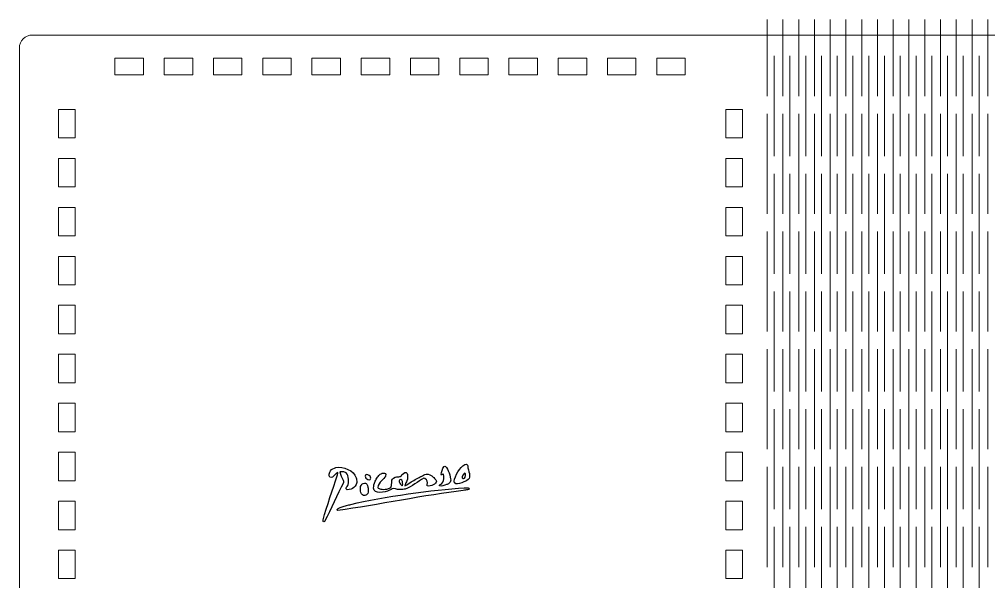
# Model space of a CAD drawing. Header units: centimetres. Extents: x -31 to 29.5, y -18.9 to 20.7.
# Drawn here: x -30.57 to -7.19, y 7.18 to 20.75 of the extents above; entities that cross this region are included whole.
import ezdxf

# ---------------------------------------------------------------- set-up
doc = ezdxf.new("R2010")
doc.units = ezdxf.units.CM
doc.header["$MEASUREMENT"] = 0
doc.layers.add('layer 1', color=7, linetype='Continuous')

msp = doc.modelspace()

# ---------------------------------------------------------------- linework, layer by layer
at = {"layer": 'layer 1', "color": 1, "lineweight": 9}
for points in [[(-12.53283, 20.74511), (-12.53283, 20.74511), (-12.53283, 18.89259), (-12.53283, 18.89259)], [(-12.15264, 20.74511), (-12.15264, 20.74511), (-12.15264, 18.89262), (-12.15264, 18.89262)], [(-11.77245, 20.74511), (-11.77245, 20.74511), (-11.77245, 18.89262), (-11.77245, 18.89262)], [(-11.39226, 20.74511), (-11.39226, 20.74511), (-11.39226, 18.89262), (-11.39226, 18.89262)], [(-11.01207, 20.74511), (-11.01207, 20.74511), (-11.01207, 18.89262), (-11.01207, 18.89262)], [(-10.63189, 20.74511), (-10.63189, 20.74511), (-10.63189, 18.89262), (-10.63189, 18.89262)], [(-10.25171, 20.74511), (-10.25171, 20.74511), (-10.25171, 18.89262), (-10.25171, 18.89262)], [(-9.87153, 20.74511), (-9.87153, 20.74511), (-9.87153, 18.89262), (-9.87153, 18.89262)], [(-9.49134, 20.74511), (-9.49134, 20.74511), (-9.49134, 18.89262), (-9.49134, 18.89262)], [(-9.11115, 20.74511), (-9.11115, 20.74511), (-9.11115, 18.89262), (-9.11115, 18.89262)], [(-8.73098, 20.74511), (-8.73098, 20.74511), (-8.73098, 18.89262), (-8.73098, 18.89262)], [(-8.35079, 20.74511), (-8.35079, 20.74511), (-8.35079, 18.89262), (-8.35079, 18.89262)], [(-7.9706, 20.74511), (-7.9706, 20.74511), (-7.9706, 18.89262), (-7.9706, 18.89262)], [(-7.59041, 20.74511), (-7.59041, 20.74511), (-7.59041, 18.89262), (-7.59041, 18.89262)], [(-7.21026, 20.74511), (-7.21026, 20.74511), (-7.21026, 18.89259), (-7.21026, 18.89259)], [(-12.36378, 19.86216), (-12.36378, 19.86216), (-12.36378, 17.44557), (-12.36378, 17.44557)], [(-11.98358, 19.86218), (-11.98358, 19.05667), (-11.98358, 18.25113), (-11.98358, 17.44559)], [(-11.6034, 19.86218), (-11.6034, 19.05667), (-11.6034, 18.25113), (-11.6034, 17.44559)], [(-11.2232, 19.86218), (-11.2232, 19.05667), (-11.2232, 18.25113), (-11.2232, 17.44559)], [(-10.84303, 19.86218), (-10.84303, 19.05667), (-10.84303, 18.25113), (-10.84303, 17.44559)], [(-10.46284, 19.86218), (-10.46284, 19.05667), (-10.46284, 18.25113), (-10.46284, 17.44559)], [(-10.08267, 19.86218), (-10.08267, 19.05667), (-10.08267, 18.25113), (-10.08267, 17.44559)], [(-9.70248, 19.86218), (-9.70248, 19.05667), (-9.70248, 18.25113), (-9.70248, 17.44559)], [(-9.32229, 19.86218), (-9.32229, 19.05667), (-9.32229, 18.25113), (-9.32229, 17.44559)], [(-8.9421, 19.86218), (-8.9421, 19.05667), (-8.9421, 18.25113), (-8.9421, 17.44559)], [(-8.56193, 19.86218), (-8.56193, 19.05667), (-8.56193, 18.25113), (-8.56193, 17.44559)], [(-8.18174, 19.86218), (-8.18174, 19.05667), (-8.18174, 18.25113), (-8.18174, 17.44559)], [(-7.80155, 19.86218), (-7.80155, 19.05667), (-7.80155, 18.25113), (-7.80155, 17.44559)], [(-7.42137, 19.86218), (-7.42137, 19.05667), (-7.42137, 18.25113), (-7.42137, 17.44559)], [(-12.53281, 18.46944), (-12.53281, 17.66392), (-12.53281, 16.85838), (-12.53281, 16.05284)], [(-12.15262, 18.46946), (-12.15262, 17.66395), (-12.15262, 16.85841), (-12.15262, 16.05287)], [(-11.77243, 18.46946), (-11.77243, 17.66395), (-11.77243, 16.85841), (-11.77243, 16.05287)], [(-11.39224, 18.46946), (-11.39224, 17.66395), (-11.39224, 16.85841), (-11.39224, 16.05287)], [(-11.01205, 18.46946), (-11.01205, 17.66395), (-11.01205, 16.85841), (-11.01205, 16.05287)], [(-10.63188, 18.46946), (-10.63188, 17.66395), (-10.63188, 16.85841), (-10.63188, 16.05287)], [(-10.25169, 18.46946), (-10.25169, 17.66395), (-10.25169, 16.85841), (-10.25169, 16.05287)], [(-9.87151, 18.46946), (-9.87151, 17.66395), (-9.87151, 16.85841), (-9.87151, 16.05287)], [(-9.49132, 18.46946), (-9.49132, 17.66395), (-9.49132, 16.85841), (-9.49132, 16.05287)], [(-9.11113, 18.46946), (-9.11113, 17.66395), (-9.11113, 16.85841), (-9.11113, 16.05287)], [(-8.73096, 18.46946), (-8.73096, 17.66395), (-8.73096, 16.85841), (-8.73096, 16.05287)], [(-8.35077, 18.46946), (-8.35077, 17.66395), (-8.35077, 16.85841), (-8.35077, 16.05287)], [(-7.97058, 18.46946), (-7.97058, 17.66395), (-7.97058, 16.85841), (-7.97058, 16.05287)], [(-7.59039, 18.46946), (-7.59039, 17.66395), (-7.59039, 16.85841), (-7.59039, 16.05287)], [(-7.21024, 18.46944), (-7.21024, 17.66392), (-7.21024, 16.85838), (-7.21024, 16.05284)], [(-12.36376, 17.02241), (-12.36376, 16.2169), (-12.36376, 15.41136), (-12.36376, 14.60582)], [(-11.98357, 17.02244), (-11.98357, 16.21692), (-11.98357, 15.41138), (-11.98357, 14.60584)], [(-11.60338, 17.02244), (-11.60338, 16.21692), (-11.60338, 15.41138), (-11.60338, 14.60584)], [(-11.22319, 17.02244), (-11.22319, 16.21692), (-11.22319, 15.41138), (-11.22319, 14.60584)], [(-10.84301, 17.02244), (-10.84301, 16.21692), (-10.84301, 15.41138), (-10.84301, 14.60584)], [(-10.46282, 17.02244), (-10.46282, 16.21692), (-10.46282, 15.41138), (-10.46282, 14.60584)], [(-10.08265, 17.02244), (-10.08265, 16.21692), (-10.08265, 15.41138), (-10.08265, 14.60584)], [(-9.70246, 17.02244), (-9.70246, 16.21692), (-9.70246, 15.41138), (-9.70246, 14.60584)], [(-9.32227, 17.02244), (-9.32227, 16.21692), (-9.32227, 15.41138), (-9.32227, 14.60584)], [(-8.94208, 17.02244), (-8.94208, 16.21692), (-8.94208, 15.41138), (-8.94208, 14.60584)], [(-8.56191, 17.02244), (-8.56191, 16.21692), (-8.56191, 15.41138), (-8.56191, 14.60584)], [(-8.18173, 17.02244), (-8.18173, 16.21692), (-8.18173, 15.41138), (-8.18173, 14.60584)], [(-7.80153, 17.02244), (-7.80153, 16.21692), (-7.80153, 15.41138), (-7.80153, 14.60584)], [(-7.42135, 17.02244), (-7.42135, 16.21692), (-7.42135, 15.41138), (-7.42135, 14.60584)], [(-12.53281, 15.62969), (-12.53281, 14.82417), (-12.53281, 14.01863), (-12.53281, 13.2131)], [(-12.15262, 15.62971), (-12.15262, 14.8242), (-12.15262, 14.01866), (-12.15262, 13.21312)], [(-11.77243, 15.62971), (-11.77243, 14.8242), (-11.77243, 14.01866), (-11.77243, 13.21312)], [(-11.39224, 15.62971), (-11.39224, 14.8242), (-11.39224, 14.01866), (-11.39224, 13.21312)], [(-11.01205, 15.62971), (-11.01205, 14.8242), (-11.01205, 14.01866), (-11.01205, 13.21312)], [(-10.63188, 15.62971), (-10.63188, 14.8242), (-10.63188, 14.01866), (-10.63188, 13.21312)], [(-10.25169, 15.62971), (-10.25169, 14.8242), (-10.25169, 14.01866), (-10.25169, 13.21312)], [(-9.87151, 15.62971), (-9.87151, 14.8242), (-9.87151, 14.01866), (-9.87151, 13.21312)], [(-9.49132, 15.62971), (-9.49132, 14.8242), (-9.49132, 14.01866), (-9.49132, 13.21312)], [(-9.11113, 15.62971), (-9.11113, 14.8242), (-9.11113, 14.01866), (-9.11113, 13.21312)], [(-8.73096, 15.62971), (-8.73096, 14.8242), (-8.73096, 14.01866), (-8.73096, 13.21312)], [(-8.35077, 15.62971), (-8.35077, 14.8242), (-8.35077, 14.01866), (-8.35077, 13.21312)], [(-7.97058, 15.62971), (-7.97058, 14.8242), (-7.97058, 14.01866), (-7.97058, 13.21312)], [(-7.59039, 15.62971), (-7.59039, 14.8242), (-7.59039, 14.01866), (-7.59039, 13.21312)], [(-7.21024, 15.62969), (-7.21024, 14.82417), (-7.21024, 14.01863), (-7.21024, 13.2131)], [(-12.36376, 14.18266), (-12.36376, 13.37715), (-12.36376, 12.57161), (-12.36376, 11.76607)], [(-11.98357, 14.18269), (-11.98357, 13.37717), (-11.98357, 12.57163), (-11.98357, 11.76609)], [(-11.60338, 14.18269), (-11.60338, 13.37717), (-11.60338, 12.57163), (-11.60338, 11.76609)], [(-11.22319, 14.18269), (-11.22319, 13.37717), (-11.22319, 12.57163), (-11.22319, 11.76609)], [(-10.84301, 14.18269), (-10.84301, 13.37717), (-10.84301, 12.57163), (-10.84301, 11.76609)], [(-10.46282, 14.18269), (-10.46282, 13.37717), (-10.46282, 12.57163), (-10.46282, 11.76609)], [(-10.08265, 14.18269), (-10.08265, 13.37717), (-10.08265, 12.57163), (-10.08265, 11.76609)], [(-9.70246, 14.18269), (-9.70246, 13.37717), (-9.70246, 12.57163), (-9.70246, 11.76609)], [(-9.32227, 14.18269), (-9.32227, 13.37717), (-9.32227, 12.57163), (-9.32227, 11.76609)], [(-8.94208, 14.18269), (-8.94208, 13.37717), (-8.94208, 12.57163), (-8.94208, 11.76609)], [(-8.56191, 14.18269), (-8.56191, 13.37717), (-8.56191, 12.57163), (-8.56191, 11.76609)], [(-8.18173, 14.18269), (-8.18173, 13.37717), (-8.18173, 12.57163), (-8.18173, 11.76609)], [(-7.80153, 14.18269), (-7.80153, 13.37717), (-7.80153, 12.57163), (-7.80153, 11.76609)], [(-7.42135, 14.18269), (-7.42135, 13.37717), (-7.42135, 12.57163), (-7.42135, 11.76609)], [(-12.53281, 12.78992), (-12.53281, 11.9844), (-12.53281, 11.17886), (-12.53281, 10.37332)], [(-12.15262, 12.78994), (-12.15262, 11.98442), (-12.15262, 11.17889), (-12.15262, 10.37335)], [(-11.77243, 12.78994), (-11.77243, 11.98442), (-11.77243, 11.17889), (-11.77243, 10.37335)], [(-11.39224, 12.78994), (-11.39224, 11.98442), (-11.39224, 11.17889), (-11.39224, 10.37335)], [(-11.01205, 12.78994), (-11.01205, 11.98442), (-11.01205, 11.17889), (-11.01205, 10.37335)], [(-10.63188, 12.78994), (-10.63188, 11.98442), (-10.63188, 11.17889), (-10.63188, 10.37335)], [(-10.25169, 12.78994), (-10.25169, 11.98442), (-10.25169, 11.17889), (-10.25169, 10.37335)], [(-9.87151, 12.78994), (-9.87151, 11.98442), (-9.87151, 11.17889), (-9.87151, 10.37335)], [(-9.49132, 12.78994), (-9.49132, 11.98442), (-9.49132, 11.17889), (-9.49132, 10.37335)], [(-9.11113, 12.78994), (-9.11113, 11.98442), (-9.11113, 11.17889), (-9.11113, 10.37335)], [(-8.73096, 12.78994), (-8.73096, 11.98442), (-8.73096, 11.17889), (-8.73096, 10.37335)], [(-8.35077, 12.78994), (-8.35077, 11.98442), (-8.35077, 11.17889), (-8.35077, 10.37335)], [(-7.97058, 12.78994), (-7.97058, 11.98442), (-7.97058, 11.17889), (-7.97058, 10.37335)], [(-7.59039, 12.78994), (-7.59039, 11.98442), (-7.59039, 11.17889), (-7.59039, 10.37335)], [(-7.21024, 12.78992), (-7.21024, 11.9844), (-7.21024, 11.17886), (-7.21024, 10.37332)], [(-12.36376, 11.34289), (-12.36376, 10.53738), (-12.36376, 9.73184), (-12.36376, 8.9263)], [(-11.98357, 11.34291), (-11.98357, 10.5374), (-11.98357, 9.73186), (-11.98357, 8.92632)], [(-11.60338, 11.34291), (-11.60338, 10.5374), (-11.60338, 9.73186), (-11.60338, 8.92632)], [(-11.22319, 11.34291), (-11.22319, 10.5374), (-11.22319, 9.73186), (-11.22319, 8.92632)], [(-10.84301, 11.34291), (-10.84301, 10.5374), (-10.84301, 9.73186), (-10.84301, 8.92632)], [(-10.46282, 11.34291), (-10.46282, 10.5374), (-10.46282, 9.73186), (-10.46282, 8.92632)], [(-10.08265, 11.34291), (-10.08265, 10.5374), (-10.08265, 9.73186), (-10.08265, 8.92632)], [(-9.70246, 11.34291), (-9.70246, 10.5374), (-9.70246, 9.73186), (-9.70246, 8.92632)], [(-9.32227, 11.34291), (-9.32227, 10.5374), (-9.32227, 9.73186), (-9.32227, 8.92632)], [(-8.94208, 11.34291), (-8.94208, 10.5374), (-8.94208, 9.73186), (-8.94208, 8.92632)], [(-8.56191, 11.34291), (-8.56191, 10.5374), (-8.56191, 9.73186), (-8.56191, 8.92632)], [(-8.18173, 11.34291), (-8.18173, 10.5374), (-8.18173, 9.73186), (-8.18173, 8.92632)], [(-7.80153, 11.34291), (-7.80153, 10.5374), (-7.80153, 9.73186), (-7.80153, 8.92632)], [(-7.42135, 11.34291), (-7.42135, 10.5374), (-7.42135, 9.73186), (-7.42135, 8.92632)], [(-12.53281, 9.95014), (-12.53281, 9.14463), (-12.53281, 8.33909), (-12.53281, 7.53355)], [(-12.15262, 9.95017), (-12.15262, 9.14465), (-12.15262, 8.33911), (-12.15262, 7.53357)], [(-11.77243, 9.95017), (-11.77243, 9.14465), (-11.77243, 8.33911), (-11.77243, 7.53357)], [(-11.39224, 9.95017), (-11.39224, 9.14465), (-11.39224, 8.33911), (-11.39224, 7.53357)], [(-11.01205, 9.95017), (-11.01205, 9.14465), (-11.01205, 8.33911), (-11.01205, 7.53357)], [(-10.63188, 9.95017), (-10.63188, 9.14465), (-10.63188, 8.33911), (-10.63188, 7.53357)], [(-10.25169, 9.95017), (-10.25169, 9.14465), (-10.25169, 8.33911), (-10.25169, 7.53357)], [(-9.87151, 9.95017), (-9.87151, 9.14465), (-9.87151, 8.33911), (-9.87151, 7.53357)], [(-9.49132, 9.95017), (-9.49132, 9.14465), (-9.49132, 8.33911), (-9.49132, 7.53357)], [(-9.11113, 9.95017), (-9.11113, 9.14465), (-9.11113, 8.33911), (-9.11113, 7.53357)], [(-8.73096, 9.95017), (-8.73096, 9.14465), (-8.73096, 8.33911), (-8.73096, 7.53357)], [(-8.35077, 9.95017), (-8.35077, 9.14465), (-8.35077, 8.33911), (-8.35077, 7.53357)], [(-7.97058, 9.95017), (-7.97058, 9.14465), (-7.97058, 8.33911), (-7.97058, 7.53357)], [(-7.59039, 9.95017), (-7.59039, 9.14465), (-7.59039, 8.33911), (-7.59039, 7.53357)], [(-7.21024, 9.95014), (-7.21024, 9.14463), (-7.21024, 8.33909), (-7.21024, 7.53355)], [(-12.36376, 8.50312), (-12.36376, 7.6976), (-12.36376, 6.89206), (-12.36376, 6.08653)], [(-11.98357, 8.50314), (-11.98357, 7.69763), (-11.98357, 6.89209), (-11.98357, 6.08655)], [(-11.60338, 8.50314), (-11.60338, 7.69763), (-11.60338, 6.89209), (-11.60338, 6.08655)], [(-11.22319, 8.50314), (-11.22319, 7.69763), (-11.22319, 6.89209), (-11.22319, 6.08655)], [(-10.84301, 8.50314), (-10.84301, 7.69763), (-10.84301, 6.89209), (-10.84301, 6.08655)], [(-10.46282, 8.50314), (-10.46282, 7.69763), (-10.46282, 6.89209), (-10.46282, 6.08655)], [(-10.08265, 8.50314), (-10.08265, 7.69763), (-10.08265, 6.89209), (-10.08265, 6.08655)], [(-9.70246, 8.50314), (-9.70246, 7.69763), (-9.70246, 6.89209), (-9.70246, 6.08655)], [(-9.32227, 8.50314), (-9.32227, 7.69763), (-9.32227, 6.89209), (-9.32227, 6.08655)], [(-8.94208, 8.50314), (-8.94208, 7.69763), (-8.94208, 6.89209), (-8.94208, 6.08655)], [(-8.56191, 8.50314), (-8.56191, 7.69763), (-8.56191, 6.89209), (-8.56191, 6.08655)], [(-8.18173, 8.50314), (-8.18173, 7.69763), (-8.18173, 6.89209), (-8.18173, 6.08655)], [(-7.80153, 8.50314), (-7.80153, 7.69763), (-7.80153, 6.89209), (-7.80153, 6.08655)], [(-7.42135, 8.50314), (-7.42135, 7.69763), (-7.42135, 6.89209), (-7.42135, 6.08655)]]:
    msp.add_open_spline(points, degree=3, dxfattribs=at)
msp.add_open_spline([(-30.26199, 20.36777), (-30.26199, 20.36777), (12.02372, 20.36777), (12.02372, 20.36777), (12.02372, 20.36777), (12.19558, 20.36777), (12.33619, 20.22717), (12.33619, 20.05532), (12.33619, 20.05532), (12.33619, 20.05532), (12.33619, -2.51093), (12.33619, -2.51093), (12.33619, -2.51093), (12.33619, -2.68281), (12.19558, -2.82339), (12.02372, -2.82339), (12.02372, -2.82339), (12.02372, -2.82339), (-30.26199, -2.82339), (-30.26199, -2.82339), (-30.26199, -2.82339), (-30.43385, -2.82339), (-30.57445, -2.68281), (-30.57445, -2.51093), (-30.57445, -2.51093), (-30.57445, -2.51093), (-30.57445, 20.05532), (-30.57445, 20.05532), (-30.57445, 20.05532), (-30.57445, 20.22717), (-30.43385, 20.36777), (-30.26199, 20.36777)], degree=3, knots=[0, 0, 0, 0, 0.11111111, 0.11111111, 0.11111111, 0.11111111, 0.22222222, 0.22222222, 0.22222222, 0.22222222, 0.33333333, 0.33333333, 0.33333333, 0.33333333, 0.44444444, 0.44444444, 0.44444444, 0.44444444, 0.55555556, 0.55555556, 0.55555556, 0.55555556, 0.66666667, 0.66666667, 0.66666667, 0.66666667, 0.77777778, 0.77777778, 0.77777778, 0.77777778, 1, 1, 1, 1], dxfattribs=at)
at = {"layer": 'layer 1', "color": 242, "lineweight": 9}
for points in [[(-28.26824, 19.80616), (-28.26824, 19.80616), (-28.26824, 19.40394), (-28.26824, 19.40394), (-28.26824, 19.40394), (-28.26824, 19.40394), (-27.58045, 19.40394), (-27.58045, 19.40394), (-27.58045, 19.40394), (-27.58045, 19.40394), (-27.58045, 19.80616), (-27.58045, 19.80616), (-27.58045, 19.80616), (-27.58045, 19.80616), (-28.26824, 19.80616), (-28.26824, 19.80616)], [(-27.08001, 19.80618), (-27.08001, 19.67211), (-27.08001, 19.53804), (-27.08001, 19.40397), (-27.08001, 19.40397), (-26.85074, 19.40397), (-26.62148, 19.40397), (-26.39221, 19.40397), (-26.39221, 19.40397), (-26.39221, 19.53804), (-26.39221, 19.67211), (-26.39221, 19.80618), (-26.39221, 19.80618), (-26.62148, 19.80618), (-26.85074, 19.80618), (-27.08001, 19.80618)], [(-25.89177, 19.80618), (-25.89177, 19.67211), (-25.89177, 19.53804), (-25.89177, 19.40397), (-25.89177, 19.40397), (-25.66251, 19.40397), (-25.43324, 19.40397), (-25.20398, 19.40397), (-25.20398, 19.40397), (-25.20398, 19.53804), (-25.20398, 19.67211), (-25.20398, 19.80618), (-25.20398, 19.80618), (-25.43324, 19.80618), (-25.66251, 19.80618), (-25.89177, 19.80618)], [(-24.70356, 19.80618), (-24.70356, 19.67211), (-24.70356, 19.53804), (-24.70356, 19.40397), (-24.70356, 19.40397), (-24.4743, 19.40397), (-24.24503, 19.40397), (-24.01577, 19.40397), (-24.01577, 19.40397), (-24.01577, 19.53804), (-24.01577, 19.67211), (-24.01577, 19.80618), (-24.01577, 19.80618), (-24.24503, 19.80618), (-24.4743, 19.80618), (-24.70356, 19.80618)], [(-23.51533, 19.80618), (-23.51533, 19.67211), (-23.51533, 19.53804), (-23.51533, 19.40397), (-23.51533, 19.40397), (-23.28606, 19.40397), (-23.0568, 19.40397), (-22.82753, 19.40397), (-22.82753, 19.40397), (-22.82753, 19.53804), (-22.82753, 19.67211), (-22.82753, 19.80618), (-22.82753, 19.80618), (-23.0568, 19.80618), (-23.28606, 19.80618), (-23.51533, 19.80618)], [(-22.32712, 19.80618), (-22.32712, 19.67211), (-22.32712, 19.53804), (-22.32712, 19.40397), (-22.32712, 19.40397), (-22.09785, 19.40397), (-21.86859, 19.40397), (-21.63932, 19.40397), (-21.63932, 19.40397), (-21.63932, 19.53804), (-21.63932, 19.67211), (-21.63932, 19.80618), (-21.63932, 19.80618), (-21.86859, 19.80618), (-22.09785, 19.80618), (-22.32712, 19.80618)], [(-21.13888, 19.80618), (-21.13888, 19.67211), (-21.13888, 19.53804), (-21.13888, 19.40397), (-21.13888, 19.40397), (-20.90962, 19.40397), (-20.68035, 19.40397), (-20.45109, 19.40397), (-20.45109, 19.40397), (-20.45109, 19.53804), (-20.45109, 19.67211), (-20.45109, 19.80618), (-20.45109, 19.80618), (-20.68035, 19.80618), (-20.90962, 19.80618), (-21.13888, 19.80618)], [(-19.95067, 19.80618), (-19.95067, 19.67211), (-19.95067, 19.53804), (-19.95067, 19.40397), (-19.95067, 19.40397), (-19.72141, 19.40397), (-19.49214, 19.40397), (-19.26288, 19.40397), (-19.26288, 19.40397), (-19.26288, 19.53804), (-19.26288, 19.67211), (-19.26288, 19.80618), (-19.26288, 19.80618), (-19.49214, 19.80618), (-19.72141, 19.80618), (-19.95067, 19.80618)], [(-18.76244, 19.80618), (-18.76244, 19.67211), (-18.76244, 19.53804), (-18.76244, 19.40397), (-18.76244, 19.40397), (-18.53318, 19.40397), (-18.30391, 19.40397), (-18.07465, 19.40397), (-18.07465, 19.40397), (-18.07465, 19.53804), (-18.07465, 19.67211), (-18.07465, 19.80618), (-18.07465, 19.80618), (-18.30391, 19.80618), (-18.53318, 19.80618), (-18.76244, 19.80618)], [(-17.57423, 19.80618), (-17.57423, 19.67211), (-17.57423, 19.53804), (-17.57423, 19.40397), (-17.57423, 19.40397), (-17.34497, 19.40397), (-17.1157, 19.40397), (-16.88644, 19.40397), (-16.88644, 19.40397), (-16.88644, 19.53804), (-16.88644, 19.67211), (-16.88644, 19.80618), (-16.88644, 19.80618), (-17.1157, 19.80618), (-17.34497, 19.80618), (-17.57423, 19.80618)], [(-16.386, 19.80618), (-16.386, 19.67211), (-16.386, 19.53804), (-16.386, 19.40397), (-16.386, 19.40397), (-16.15673, 19.40397), (-15.92747, 19.40397), (-15.6982, 19.40397), (-15.6982, 19.40397), (-15.6982, 19.53804), (-15.6982, 19.67211), (-15.6982, 19.80618), (-15.6982, 19.80618), (-15.92747, 19.80618), (-16.15673, 19.80618), (-16.386, 19.80618)], [(-15.19781, 19.80616), (-15.19781, 19.80616), (-15.19781, 19.40394), (-15.19781, 19.40394), (-15.19781, 19.40394), (-15.19781, 19.40394), (-14.51002, 19.40394), (-14.51002, 19.40394), (-14.51002, 19.40394), (-14.51002, 19.40394), (-14.51002, 19.80616), (-14.51002, 19.80616), (-14.51002, 19.80616), (-14.51002, 19.80616), (-15.19781, 19.80616), (-15.19781, 19.80616)], [(-29.62906, 17.8846), (-29.62906, 17.8846), (-29.22684, 17.8846), (-29.22684, 17.8846), (-29.22684, 17.8846), (-29.22684, 17.8846), (-29.22684, 18.57239), (-29.22684, 18.57239), (-29.22684, 18.57239), (-29.22684, 18.57239), (-29.62906, 18.57239), (-29.62906, 18.57239), (-29.62906, 18.57239), (-29.62906, 18.57239), (-29.62906, 17.8846), (-29.62906, 17.8846)], [(-13.52772, 17.8846), (-13.52772, 17.8846), (-13.12551, 17.8846), (-13.12551, 17.8846), (-13.12551, 17.8846), (-13.12551, 17.8846), (-13.12551, 18.57239), (-13.12551, 18.57239), (-13.12551, 18.57239), (-13.12551, 18.57239), (-13.52772, 18.57239), (-13.52772, 18.57239), (-13.52772, 18.57239), (-13.52772, 18.57239), (-13.52772, 17.8846), (-13.52772, 17.8846)], [(-29.62903, 16.70341), (-29.49496, 16.70341), (-29.36089, 16.70341), (-29.22682, 16.70341), (-29.22682, 16.70341), (-29.22682, 16.93267), (-29.22682, 17.16194), (-29.22682, 17.3912), (-29.22682, 17.3912), (-29.36089, 17.3912), (-29.49496, 17.3912), (-29.62903, 17.3912), (-29.62903, 17.3912), (-29.62903, 17.16194), (-29.62903, 16.93267), (-29.62903, 16.70341)], [(-13.5277, 16.70341), (-13.39363, 16.70341), (-13.25956, 16.70341), (-13.12549, 16.70341), (-13.12549, 16.70341), (-13.12549, 16.93267), (-13.12549, 17.16194), (-13.12549, 17.3912), (-13.12549, 17.3912), (-13.25956, 17.3912), (-13.39363, 17.3912), (-13.5277, 17.3912), (-13.5277, 17.3912), (-13.5277, 17.16194), (-13.5277, 16.93267), (-13.5277, 16.70341)], [(-29.62903, 15.52219), (-29.49496, 15.52219), (-29.36089, 15.52219), (-29.22682, 15.52219), (-29.22682, 15.52219), (-29.22682, 15.75145), (-29.22682, 15.98072), (-29.22682, 16.20998), (-29.22682, 16.20998), (-29.36089, 16.20998), (-29.49496, 16.20998), (-29.62903, 16.20998), (-29.62903, 16.20998), (-29.62903, 15.98072), (-29.62903, 15.75145), (-29.62903, 15.52219)], [(-13.5277, 15.52219), (-13.39363, 15.52219), (-13.25956, 15.52219), (-13.12549, 15.52219), (-13.12549, 15.52219), (-13.12549, 15.75145), (-13.12549, 15.98072), (-13.12549, 16.20998), (-13.12549, 16.20998), (-13.25956, 16.20998), (-13.39363, 16.20998), (-13.5277, 16.20998), (-13.5277, 16.20998), (-13.5277, 15.98072), (-13.5277, 15.75145), (-13.5277, 15.52219)], [(-29.62903, 14.34099), (-29.49496, 14.34099), (-29.36089, 14.34099), (-29.22682, 14.34099), (-29.22682, 14.34099), (-29.22682, 14.57026), (-29.22682, 14.79952), (-29.22682, 15.02879), (-29.22682, 15.02879), (-29.36089, 15.02879), (-29.49496, 15.02879), (-29.62903, 15.02879), (-29.62903, 15.02879), (-29.62903, 14.79952), (-29.62903, 14.57026), (-29.62903, 14.34099)], [(-13.5277, 14.34099), (-13.39363, 14.34099), (-13.25956, 14.34099), (-13.12549, 14.34099), (-13.12549, 14.34099), (-13.12549, 14.57026), (-13.12549, 14.79952), (-13.12549, 15.02879), (-13.12549, 15.02879), (-13.25956, 15.02879), (-13.39363, 15.02879), (-13.5277, 15.02879), (-13.5277, 15.02879), (-13.5277, 14.79952), (-13.5277, 14.57026), (-13.5277, 14.34099)], [(-29.62903, 13.15978), (-29.49496, 13.15978), (-29.36089, 13.15978), (-29.22682, 13.15978), (-29.22682, 13.15978), (-29.22682, 13.38904), (-29.22682, 13.61831), (-29.22682, 13.84757), (-29.22682, 13.84757), (-29.36089, 13.84757), (-29.49496, 13.84757), (-29.62903, 13.84757), (-29.62903, 13.84757), (-29.62903, 13.61831), (-29.62903, 13.38904), (-29.62903, 13.15978)], [(-13.5277, 13.15978), (-13.39363, 13.15978), (-13.25956, 13.15978), (-13.12549, 13.15978), (-13.12549, 13.15978), (-13.12549, 13.38904), (-13.12549, 13.61831), (-13.12549, 13.84757), (-13.12549, 13.84757), (-13.25956, 13.84757), (-13.39363, 13.84757), (-13.5277, 13.84757), (-13.5277, 13.84757), (-13.5277, 13.61831), (-13.5277, 13.38904), (-13.5277, 13.15978)], [(-29.62903, 11.97856), (-29.49496, 11.97856), (-29.36089, 11.97856), (-29.22682, 11.97856), (-29.22682, 11.97856), (-29.22682, 12.20782), (-29.22682, 12.43709), (-29.22682, 12.66635), (-29.22682, 12.66635), (-29.36089, 12.66635), (-29.49496, 12.66635), (-29.62903, 12.66635), (-29.62903, 12.66635), (-29.62903, 12.43709), (-29.62903, 12.20782), (-29.62903, 11.97856)], [(-13.5277, 11.97856), (-13.39363, 11.97856), (-13.25956, 11.97856), (-13.12549, 11.97856), (-13.12549, 11.97856), (-13.12549, 12.20782), (-13.12549, 12.43709), (-13.12549, 12.66635), (-13.12549, 12.66635), (-13.25956, 12.66635), (-13.39363, 12.66635), (-13.5277, 12.66635), (-13.5277, 12.66635), (-13.5277, 12.43709), (-13.5277, 12.20782), (-13.5277, 11.97856)], [(-29.62903, 10.79734), (-29.49496, 10.79734), (-29.36089, 10.79734), (-29.22682, 10.79734), (-29.22682, 10.79734), (-29.22682, 11.0266), (-29.22682, 11.25587), (-29.22682, 11.48513), (-29.22682, 11.48513), (-29.36089, 11.48513), (-29.49496, 11.48513), (-29.62903, 11.48513), (-29.62903, 11.48513), (-29.62903, 11.25587), (-29.62903, 11.0266), (-29.62903, 10.79734)], [(-13.5277, 10.79734), (-13.39363, 10.79734), (-13.25956, 10.79734), (-13.12549, 10.79734), (-13.12549, 10.79734), (-13.12549, 11.0266), (-13.12549, 11.25587), (-13.12549, 11.48513), (-13.12549, 11.48513), (-13.25956, 11.48513), (-13.39363, 11.48513), (-13.5277, 11.48513), (-13.5277, 11.48513), (-13.5277, 11.25587), (-13.5277, 11.0266), (-13.5277, 10.79734)], [(-29.62903, 9.61612), (-29.49496, 9.61612), (-29.36089, 9.61612), (-29.22682, 9.61612), (-29.22682, 9.61612), (-29.22682, 9.84538), (-29.22682, 10.07465), (-29.22682, 10.30391), (-29.22682, 10.30391), (-29.36089, 10.30391), (-29.49496, 10.30391), (-29.62903, 10.30391), (-29.62903, 10.30391), (-29.62903, 10.07465), (-29.62903, 9.84538), (-29.62903, 9.61612)], [(-13.5277, 9.61612), (-13.39363, 9.61612), (-13.25956, 9.61612), (-13.12549, 9.61612), (-13.12549, 9.61612), (-13.12549, 9.84538), (-13.12549, 10.07465), (-13.12549, 10.30391), (-13.12549, 10.30391), (-13.25956, 10.30391), (-13.39363, 10.30391), (-13.5277, 10.30391), (-13.5277, 10.30391), (-13.5277, 10.07465), (-13.5277, 9.84538), (-13.5277, 9.61612)], [(-29.62903, 8.4349), (-29.49496, 8.4349), (-29.36089, 8.4349), (-29.22682, 8.4349), (-29.22682, 8.4349), (-29.22682, 8.66417), (-29.22682, 8.89343), (-29.22682, 9.1227), (-29.22682, 9.1227), (-29.36089, 9.1227), (-29.49496, 9.1227), (-29.62903, 9.1227), (-29.62903, 9.1227), (-29.62903, 8.89343), (-29.62903, 8.66417), (-29.62903, 8.4349)], [(-13.5277, 8.4349), (-13.39363, 8.4349), (-13.25956, 8.4349), (-13.12549, 8.4349), (-13.12549, 8.4349), (-13.12549, 8.66417), (-13.12549, 8.89343), (-13.12549, 9.1227), (-13.12549, 9.1227), (-13.25956, 9.1227), (-13.39363, 9.1227), (-13.5277, 9.1227), (-13.5277, 9.1227), (-13.5277, 8.89343), (-13.5277, 8.66417), (-13.5277, 8.4349)], [(-29.62903, 7.25371), (-29.49496, 7.25371), (-29.36089, 7.25371), (-29.22682, 7.25371), (-29.22682, 7.25371), (-29.22682, 7.48297), (-29.22682, 7.71224), (-29.22682, 7.9415), (-29.22682, 7.9415), (-29.36089, 7.9415), (-29.49496, 7.9415), (-29.62903, 7.9415), (-29.62903, 7.9415), (-29.62903, 7.71224), (-29.62903, 7.48297), (-29.62903, 7.25371)], [(-13.5277, 7.25371), (-13.39363, 7.25371), (-13.25956, 7.25371), (-13.12549, 7.25371), (-13.12549, 7.25371), (-13.12549, 7.48297), (-13.12549, 7.71224), (-13.12549, 7.9415), (-13.12549, 7.9415), (-13.25956, 7.9415), (-13.39363, 7.9415), (-13.5277, 7.9415), (-13.5277, 7.9415), (-13.5277, 7.71224), (-13.5277, 7.48297), (-13.5277, 7.25371)]]:
    msp.add_open_spline(points, degree=3, knots=[0, 0, 0, 0, 0.2, 0.2, 0.2, 0.2, 0.4, 0.4, 0.4, 0.4, 0.6, 0.6, 0.6, 0.6, 1, 1, 1, 1], dxfattribs=at)
at = {"layer": 'layer 1', "color": 250}
for points, knots in [([(-23.08824, 9.70532), (-23.04855, 9.65973), (-22.98522, 9.73187), (-22.96002, 9.75709), (-22.96002, 9.75709), (-22.93535, 9.78174), (-22.92525, 9.79617), (-22.89195, 9.81385), (-22.89195, 9.81385), (-22.8945, 9.79082), (-22.899, 9.75823), (-22.90546, 9.73647), (-22.90546, 9.73647), (-23.00065, 9.41574), (-23.16499, 9.00444), (-23.2431, 8.67197), (-23.2431, 8.67197), (-23.2431, 8.67197), (-23.24899, 8.65427), (-23.24899, 8.65427), (-23.24899, 8.65427), (-23.25102, 8.60854), (-23.21055, 8.62937), (-23.20771, 8.63658), (-23.20771, 8.63658), (-23.20771, 8.63658), (-23.20181, 8.64837), (-23.20181, 8.64837), (-23.20181, 8.64837), (-23.07284, 8.90643), (-22.88838, 9.30216), (-22.7581, 9.56247), (-22.7581, 9.56247), (-22.75305, 9.57617), (-22.75162, 9.59134), (-22.7581, 9.60965), (-22.7581, 9.60965), (-22.76006, 9.61555), (-22.76203, 9.62145), (-22.764, 9.62735), (-22.764, 9.62735), (-22.78611, 9.69371), (-22.83221, 9.7589), (-22.84206, 9.82786), (-22.84206, 9.82786), (-22.84206, 9.82786), (-22.83027, 9.82786), (-22.83027, 9.82786), (-22.83027, 9.82786), (-22.83027, 9.82786), (-22.77244, 9.82786), (-22.77244, 9.82786), (-22.77244, 9.82786), (-22.7425, 9.82786), (-22.71491, 9.82496), (-22.69154, 9.80344), (-22.69154, 9.80344), (-22.62392, 9.74122), (-22.62132, 9.55942), (-22.65221, 9.49713), (-22.65221, 9.49713), (-22.66326, 9.47485), (-22.69964, 9.44635), (-22.68983, 9.41694), (-22.68983, 9.41694), (-22.67499, 9.37241), (-22.56294, 9.41484), (-22.54061, 9.42603), (-22.54061, 9.42603), (-22.48427, 9.45426), (-22.44221, 9.50264), (-22.43645, 9.57419), (-22.43645, 9.57419), (-22.43326, 9.61395), (-22.43938, 9.65607), (-22.44694, 9.68632), (-22.44694, 9.68632), (-22.50543, 9.86182), (-22.75866, 9.96804), (-22.93567, 9.93351), (-22.93567, 9.93351), (-22.98998, 9.9229), (-23.03913, 9.89816), (-23.06954, 9.85211), (-23.06954, 9.85211), (-23.09186, 9.81834), (-23.11353, 9.7344), (-23.08824, 9.70532)], [0, 0, 0, 0, 0.04347826, 0.04347826, 0.04347826, 0.04347826, 0.08695652, 0.08695652, 0.08695652, 0.08695652, 0.13043478, 0.13043478, 0.13043478, 0.13043478, 0.17391304, 0.17391304, 0.17391304, 0.17391304, 0.2173913, 0.2173913, 0.2173913, 0.2173913, 0.26086957, 0.26086957, 0.26086957, 0.26086957, 0.30434783, 0.30434783, 0.30434783, 0.30434783, 0.34782609, 0.34782609, 0.34782609, 0.34782609, 0.39130435, 0.39130435, 0.39130435, 0.39130435, 0.43478261, 0.43478261, 0.43478261, 0.43478261, 0.47826087, 0.47826087, 0.47826087, 0.47826087, 0.52173913, 0.52173913, 0.52173913, 0.52173913, 0.56521739, 0.56521739, 0.56521739, 0.56521739, 0.60869565, 0.60869565, 0.60869565, 0.60869565, 0.65217391, 0.65217391, 0.65217391, 0.65217391, 0.69565217, 0.69565217, 0.69565217, 0.69565217, 0.73913043, 0.73913043, 0.73913043, 0.73913043, 0.7826087, 0.7826087, 0.7826087, 0.7826087, 0.82608696, 0.82608696, 0.82608696, 0.82608696, 0.86956522, 0.86956522, 0.86956522, 0.86956522, 0.91304348, 0.91304348, 0.91304348, 0.91304348, 1, 1, 1, 1]), ([(-21.33823, 9.76888), (-21.33968, 9.76743), (-21.34102, 9.76601), (-21.34225, 9.76463), (-21.34225, 9.76463), (-21.36182, 9.7427), (-21.35389, 9.73115), (-21.38035, 9.72095), (-21.38035, 9.72095), (-21.38486, 9.71922), (-21.39037, 9.71751), (-21.3972, 9.71581), (-21.3972, 9.71581), (-21.41331, 9.71446), (-21.43187, 9.71322), (-21.45099, 9.71087), (-21.45099, 9.71087), (-21.47009, 9.70852), (-21.48976, 9.70508), (-21.50808, 9.69932), (-21.50808, 9.69932), (-21.57917, 9.67697), (-21.58178, 9.64625), (-21.59181, 9.58606), (-21.59181, 9.58606), (-21.59181, 9.58606), (-21.59771, 9.50351), (-21.59771, 9.50351), (-21.59771, 9.50351), (-21.59771, 9.50351), (-21.6036, 9.47401), (-21.6036, 9.47401), (-21.6036, 9.47401), (-21.61815, 9.44495), (-21.63849, 9.43683), (-21.66848, 9.42683), (-21.66848, 9.42683), (-21.66848, 9.42683), (-21.68617, 9.42094), (-21.68617, 9.42094), (-21.68617, 9.42094), (-21.68617, 9.42094), (-21.70976, 9.41504), (-21.70976, 9.41504), (-21.70976, 9.41504), (-21.7562, 9.40575), (-21.81076, 9.40575), (-21.8572, 9.41504), (-21.8572, 9.41504), (-21.88438, 9.42183), (-21.91487, 9.43013), (-21.92796, 9.45632), (-21.92796, 9.45632), (-21.92796, 9.5178), (-21.8754, 9.57262), (-21.83469, 9.61467), (-21.83469, 9.61467), (-21.80743, 9.64283), (-21.75752, 9.69697), (-21.74515, 9.72171), (-21.74515, 9.72171), (-21.74515, 9.72171), (-21.73925, 9.7335), (-21.73925, 9.7335), (-21.73925, 9.7335), (-21.71275, 9.78649), (-21.75049, 9.80994), (-21.80224, 9.80057), (-21.80224, 9.80057), (-21.82975, 9.79559), (-21.83679, 9.79192), (-21.86656, 9.77165), (-21.86656, 9.77165), (-21.89104, 9.75497), (-21.91447, 9.72863), (-21.93514, 9.69898), (-21.93514, 9.69898), (-21.95581, 9.66934), (-21.97372, 9.63639), (-21.9872, 9.6065), (-21.9872, 9.6065), (-22.02023, 9.53322), (-22.02689, 9.50644), (-22.02802, 9.43553), (-22.02802, 9.43553), (-22.03041, 9.28403), (-21.7537, 9.33113), (-21.64489, 9.38555), (-21.64489, 9.38555), (-21.6147, 9.40064), (-21.58807, 9.41418), (-21.55643, 9.42683), (-21.55643, 9.42683), (-21.4825, 9.41853), (-21.42615, 9.39056), (-21.32053, 9.40324), (-21.32053, 9.40324), (-21.32053, 9.40324), (-21.29104, 9.40914), (-21.29104, 9.40914), (-21.29104, 9.40914), (-21.29104, 9.40914), (-21.26746, 9.41504), (-21.26746, 9.41504), (-21.26746, 9.41504), (-21.10393, 9.46958), (-20.96246, 9.5999), (-20.81335, 9.67452), (-20.81335, 9.67452), (-20.81335, 9.67452), (-20.79566, 9.66863), (-20.79566, 9.66863), (-20.79566, 9.66863), (-20.73038, 9.636), (-20.71492, 9.58648), (-20.73669, 9.52119), (-20.73669, 9.52119), (-20.74245, 9.48754), (-20.74001, 9.48581), (-20.6954, 9.48581), (-20.6954, 9.48581), (-20.61531, 9.49916), (-20.46461, 9.54608), (-20.52788, 9.6389), (-20.52788, 9.6389), (-20.54028, 9.65711), (-20.57344, 9.68869), (-20.59001, 9.70365), (-20.59001, 9.70365), (-20.63718, 9.74625), (-20.69548, 9.78384), (-20.76028, 9.77478), (-20.76028, 9.77478), (-20.80277, 9.76416), (-20.83949, 9.74106), (-20.87823, 9.72171), (-20.87823, 9.72171), (-20.87823, 9.72171), (-20.89002, 9.71581), (-20.89002, 9.71581), (-20.89002, 9.71581), (-20.89002, 9.71581), (-20.90182, 9.70991), (-20.90182, 9.70991), (-20.90182, 9.70991), (-20.98436, 9.66862), (-21.07341, 9.61943), (-21.15031, 9.56897), (-21.15031, 9.56897), (-21.20309, 9.53434), (-21.26582, 9.49171), (-21.27335, 9.49171), (-21.27335, 9.49171), (-21.27335, 9.49171), (-21.26746, 9.52119), (-21.26746, 9.52119), (-21.26746, 9.52119), (-21.26746, 9.52119), (-21.26156, 9.53888), (-21.26156, 9.53888), (-21.26156, 9.53888), (-21.24786, 9.57995), (-21.22759, 9.59809), (-21.21438, 9.65094), (-21.21438, 9.65094), (-21.21438, 9.65094), (-21.20848, 9.69222), (-21.20848, 9.69222), (-21.20848, 9.69222), (-21.20848, 9.72143), (-21.20244, 9.76308), (-21.21708, 9.78851), (-21.21708, 9.78851), (-21.24706, 9.84054), (-21.30306, 9.80405), (-21.33823, 9.76888)], [0, 0, 0, 0, 0.02222222, 0.02222222, 0.02222222, 0.02222222, 0.04444444, 0.04444444, 0.04444444, 0.04444444, 0.06666667, 0.06666667, 0.06666667, 0.06666667, 0.08888889, 0.08888889, 0.08888889, 0.08888889, 0.11111111, 0.11111111, 0.11111111, 0.11111111, 0.13333333, 0.13333333, 0.13333333, 0.13333333, 0.15555556, 0.15555556, 0.15555556, 0.15555556, 0.17777778, 0.17777778, 0.17777778, 0.17777778, 0.2, 0.2, 0.2, 0.2, 0.22222222, 0.22222222, 0.22222222, 0.22222222, 0.24444444, 0.24444444, 0.24444444, 0.24444444, 0.26666667, 0.26666667, 0.26666667, 0.26666667, 0.28888889, 0.28888889, 0.28888889, 0.28888889, 0.31111111, 0.31111111, 0.31111111, 0.31111111, 0.33333333, 0.33333333, 0.33333333, 0.33333333, 0.35555556, 0.35555556, 0.35555556, 0.35555556, 0.37777778, 0.37777778, 0.37777778, 0.37777778, 0.4, 0.4, 0.4, 0.4, 0.42222222, 0.42222222, 0.42222222, 0.42222222, 0.44444444, 0.44444444, 0.44444444, 0.44444444, 0.46666667, 0.46666667, 0.46666667, 0.46666667, 0.48888889, 0.48888889, 0.48888889, 0.48888889, 0.51111111, 0.51111111, 0.51111111, 0.51111111, 0.53333333, 0.53333333, 0.53333333, 0.53333333, 0.55555556, 0.55555556, 0.55555556, 0.55555556, 0.57777778, 0.57777778, 0.57777778, 0.57777778, 0.6, 0.6, 0.6, 0.6, 0.62222222, 0.62222222, 0.62222222, 0.62222222, 0.64444444, 0.64444444, 0.64444444, 0.64444444, 0.66666667, 0.66666667, 0.66666667, 0.66666667, 0.68888889, 0.68888889, 0.68888889, 0.68888889, 0.71111111, 0.71111111, 0.71111111, 0.71111111, 0.73333333, 0.73333333, 0.73333333, 0.73333333, 0.75555556, 0.75555556, 0.75555556, 0.75555556, 0.77777778, 0.77777778, 0.77777778, 0.77777778, 0.8, 0.8, 0.8, 0.8, 0.82222222, 0.82222222, 0.82222222, 0.82222222, 0.84444444, 0.84444444, 0.84444444, 0.84444444, 0.86666667, 0.86666667, 0.86666667, 0.86666667, 0.88888889, 0.88888889, 0.88888889, 0.88888889, 0.91111111, 0.91111111, 0.91111111, 0.91111111, 0.93333333, 0.93333333, 0.93333333, 0.93333333, 0.95555556, 0.95555556, 0.95555556, 0.95555556, 1, 1, 1, 1]), ([(-20.32387, 9.9576), (-20.37134, 9.91012), (-20.39036, 9.82629), (-20.39463, 9.76299), (-20.39463, 9.76299), (-20.38865, 9.73653), (-20.37249, 9.773), (-20.36638, 9.77796), (-20.36638, 9.77796), (-20.33477, 9.80362), (-20.30709, 9.62319), (-20.38587, 9.55195), (-20.38587, 9.55195), (-20.40889, 9.53113), (-20.43637, 9.51186), (-20.44182, 9.5094), (-20.44182, 9.5094), (-20.44182, 9.5094), (-20.44182, 9.4976), (-20.44182, 9.4976), (-20.44182, 9.4976), (-20.44182, 9.4976), (-20.43592, 9.49171), (-20.43592, 9.49171), (-20.43592, 9.49171), (-20.4029, 9.47519), (-20.31037, 9.5113), (-20.27079, 9.52119), (-20.27079, 9.52119), (-20.24926, 9.52837), (-20.22242, 9.53972), (-20.20299, 9.55565), (-20.20299, 9.55565), (-20.16671, 9.58537), (-20.16465, 9.61369), (-20.17115, 9.66024), (-20.17115, 9.66024), (-20.18687, 9.77273), (-20.26027, 9.9635), (-20.31207, 9.9635), (-20.31207, 9.9635), (-20.31207, 9.9635), (-20.32387, 9.9576), (-20.32387, 9.9576)], [0, 0, 0, 0, 0.08333333, 0.08333333, 0.08333333, 0.08333333, 0.16666667, 0.16666667, 0.16666667, 0.16666667, 0.25, 0.25, 0.25, 0.25, 0.33333333, 0.33333333, 0.33333333, 0.33333333, 0.41666667, 0.41666667, 0.41666667, 0.41666667, 0.5, 0.5, 0.5, 0.5, 0.58333333, 0.58333333, 0.58333333, 0.58333333, 0.66666667, 0.66666667, 0.66666667, 0.66666667, 0.75, 0.75, 0.75, 0.75, 0.83333333, 0.83333333, 0.83333333, 0.83333333, 1, 1, 1, 1]), ([(-20.08798, 9.60376), (-20.08798, 9.45889), (-19.83411, 9.5921), (-19.77541, 9.62145), (-19.77541, 9.62145), (-19.72308, 9.64762), (-19.70879, 9.67939), (-19.71141, 9.73751), (-19.71141, 9.73751), (-19.71449, 9.80571), (-19.73861, 9.86205), (-19.75182, 9.92811), (-19.75182, 9.92811), (-19.75839, 9.97409), (-19.75409, 10.03497), (-19.82361, 10.00586), (-19.82361, 10.00586), (-19.95646, 9.95012), (-20.05656, 9.72936), (-20.08798, 9.60376)], [0, 0, 0, 0, 0.16666667, 0.16666667, 0.16666667, 0.16666667, 0.33333333, 0.33333333, 0.33333333, 0.33333333, 0.5, 0.5, 0.5, 0.5, 0.66666667, 0.66666667, 0.66666667, 0.66666667, 1, 1, 1, 1]), ([(-22.16396, 9.75949), (-22.12592, 9.7453), (-22.09509, 9.7086), (-22.09509, 9.6775), (-22.09509, 9.6775), (-22.09509, 9.64642), (-22.12592, 9.63271), (-22.16396, 9.6469), (-22.16396, 9.6469), (-22.202, 9.66108), (-22.23283, 9.69778), (-22.23283, 9.72887), (-22.23283, 9.72887), (-22.23283, 9.75996), (-22.202, 9.77367), (-22.16396, 9.75949)], [0, 0, 0, 0, 0.2, 0.2, 0.2, 0.2, 0.4, 0.4, 0.4, 0.4, 0.6, 0.6, 0.6, 0.6, 1, 1, 1, 1]), ([(-21.33382, 9.59676), (-21.32689, 9.56075), (-21.31887, 9.49171), (-21.33823, 9.49171), (-21.33823, 9.49171), (-21.37085, 9.52431), (-21.38792, 9.5439), (-21.409, 9.58606), (-21.409, 9.58606), (-21.42027, 9.61989), (-21.4061, 9.64591), (-21.37159, 9.64241), (-21.37159, 9.64241), (-21.34516, 9.63973), (-21.33834, 9.62033), (-21.33382, 9.59676)], [0, 0, 0, 0, 0.2, 0.2, 0.2, 0.2, 0.4, 0.4, 0.4, 0.4, 0.6, 0.6, 0.6, 0.6, 1, 1, 1, 1]), ([(-19.83438, 9.79837), (-19.81338, 9.79579), (-19.806, 9.77551), (-19.81079, 9.73939), (-19.81079, 9.73939), (-19.81079, 9.62858), (-19.98617, 9.64669), (-19.83438, 9.79837)], [0, 0, 0, 0, 0.33333333, 0.33333333, 0.33333333, 0.33333333, 1, 1, 1, 1]), ([(-22.57669, 9.0435), (-22.57669, 9.0435), (-22.60027, 9.0376), (-22.60027, 9.0376), (-22.60027, 9.0376), (-22.60027, 9.0376), (-22.62386, 9.0317), (-22.62386, 9.0317), (-22.62386, 9.0317), (-22.66876, 9.02049), (-22.85588, 8.97071), (-22.88335, 8.94325), (-22.88335, 8.94325), (-22.88335, 8.94325), (-22.89514, 8.93735), (-22.89514, 8.93735), (-22.89514, 8.93735), (-22.89514, 8.93735), (-22.90104, 8.93145), (-22.90104, 8.93145), (-22.90104, 8.93145), (-22.90104, 8.93145), (-22.90694, 8.91966), (-22.90694, 8.91966), (-22.90694, 8.91966), (-22.90694, 8.91966), (-22.90694, 8.90786), (-22.90694, 8.90786), (-22.90694, 8.90786), (-22.90694, 8.90786), (-22.90104, 8.90196), (-22.90104, 8.90196), (-22.90104, 8.90196), (-22.90104, 8.90196), (-22.89514, 8.89607), (-22.89514, 8.89607), (-22.89514, 8.89607), (-21.9642, 9.02745), (-20.73576, 9.27608), (-19.86977, 9.37966), (-19.86977, 9.37966), (-19.86977, 9.37966), (-19.83438, 9.38555), (-19.83438, 9.38555), (-19.83438, 9.38555), (-19.8024, 9.39088), (-19.77153, 9.39537), (-19.74002, 9.40324), (-19.74002, 9.40324), (-19.74002, 9.40324), (-19.72233, 9.41504), (-19.72233, 9.41504), (-19.72233, 9.41504), (-19.72233, 9.41504), (-19.72822, 9.43863), (-19.72822, 9.43863), (-19.72822, 9.43863), (-19.72822, 9.43863), (-19.74592, 9.44453), (-19.74592, 9.44453), (-19.74592, 9.44453), (-19.74592, 9.44453), (-19.84028, 9.44453), (-19.84028, 9.44453), (-19.84028, 9.44453), (-20.57727, 9.39537), (-21.80952, 9.23537), (-22.57669, 9.0435)], [0, 0, 0, 0, 0.05555556, 0.05555556, 0.05555556, 0.05555556, 0.11111111, 0.11111111, 0.11111111, 0.11111111, 0.16666667, 0.16666667, 0.16666667, 0.16666667, 0.22222222, 0.22222222, 0.22222222, 0.22222222, 0.27777778, 0.27777778, 0.27777778, 0.27777778, 0.33333333, 0.33333333, 0.33333333, 0.33333333, 0.38888889, 0.38888889, 0.38888889, 0.38888889, 0.44444444, 0.44444444, 0.44444444, 0.44444444, 0.5, 0.5, 0.5, 0.5, 0.55555556, 0.55555556, 0.55555556, 0.55555556, 0.61111111, 0.61111111, 0.61111111, 0.61111111, 0.66666667, 0.66666667, 0.66666667, 0.66666667, 0.72222222, 0.72222222, 0.72222222, 0.72222222, 0.77777778, 0.77777778, 0.77777778, 0.77777778, 0.83333333, 0.83333333, 0.83333333, 0.83333333, 0.88888889, 0.88888889, 0.88888889, 0.88888889, 1, 1, 1, 1]), ([(-22.24182, 9.25753), (-22.2085, 9.26293), (-22.18314, 9.28097), (-22.16721, 9.31078), (-22.16721, 9.31078), (-22.15475, 9.33411), (-22.15666, 9.34689), (-22.15658, 9.37266), (-22.15658, 9.37266), (-22.15645, 9.41706), (-22.15904, 9.44775), (-22.17565, 9.4976), (-22.17565, 9.4976), (-22.17565, 9.4976), (-22.18156, 9.5153), (-22.18156, 9.5153), (-22.18156, 9.5153), (-22.19755, 9.54731), (-22.21057, 9.56648), (-22.2473, 9.56059), (-22.2473, 9.56059), (-22.35014, 9.54405), (-22.36705, 9.42174), (-22.33251, 9.33043), (-22.33251, 9.33043), (-22.3192, 9.29527), (-22.28277, 9.25091), (-22.24182, 9.25753)], [0, 0, 0, 0, 0.125, 0.125, 0.125, 0.125, 0.25, 0.25, 0.25, 0.25, 0.375, 0.375, 0.375, 0.375, 0.5, 0.5, 0.5, 0.5, 0.625, 0.625, 0.625, 0.625, 0.75, 0.75, 0.75, 0.75, 1, 1, 1, 1])]:
    msp.add_open_spline(points, degree=3, knots=knots, dxfattribs=at)

doc.saveas('drawing.dxf')
